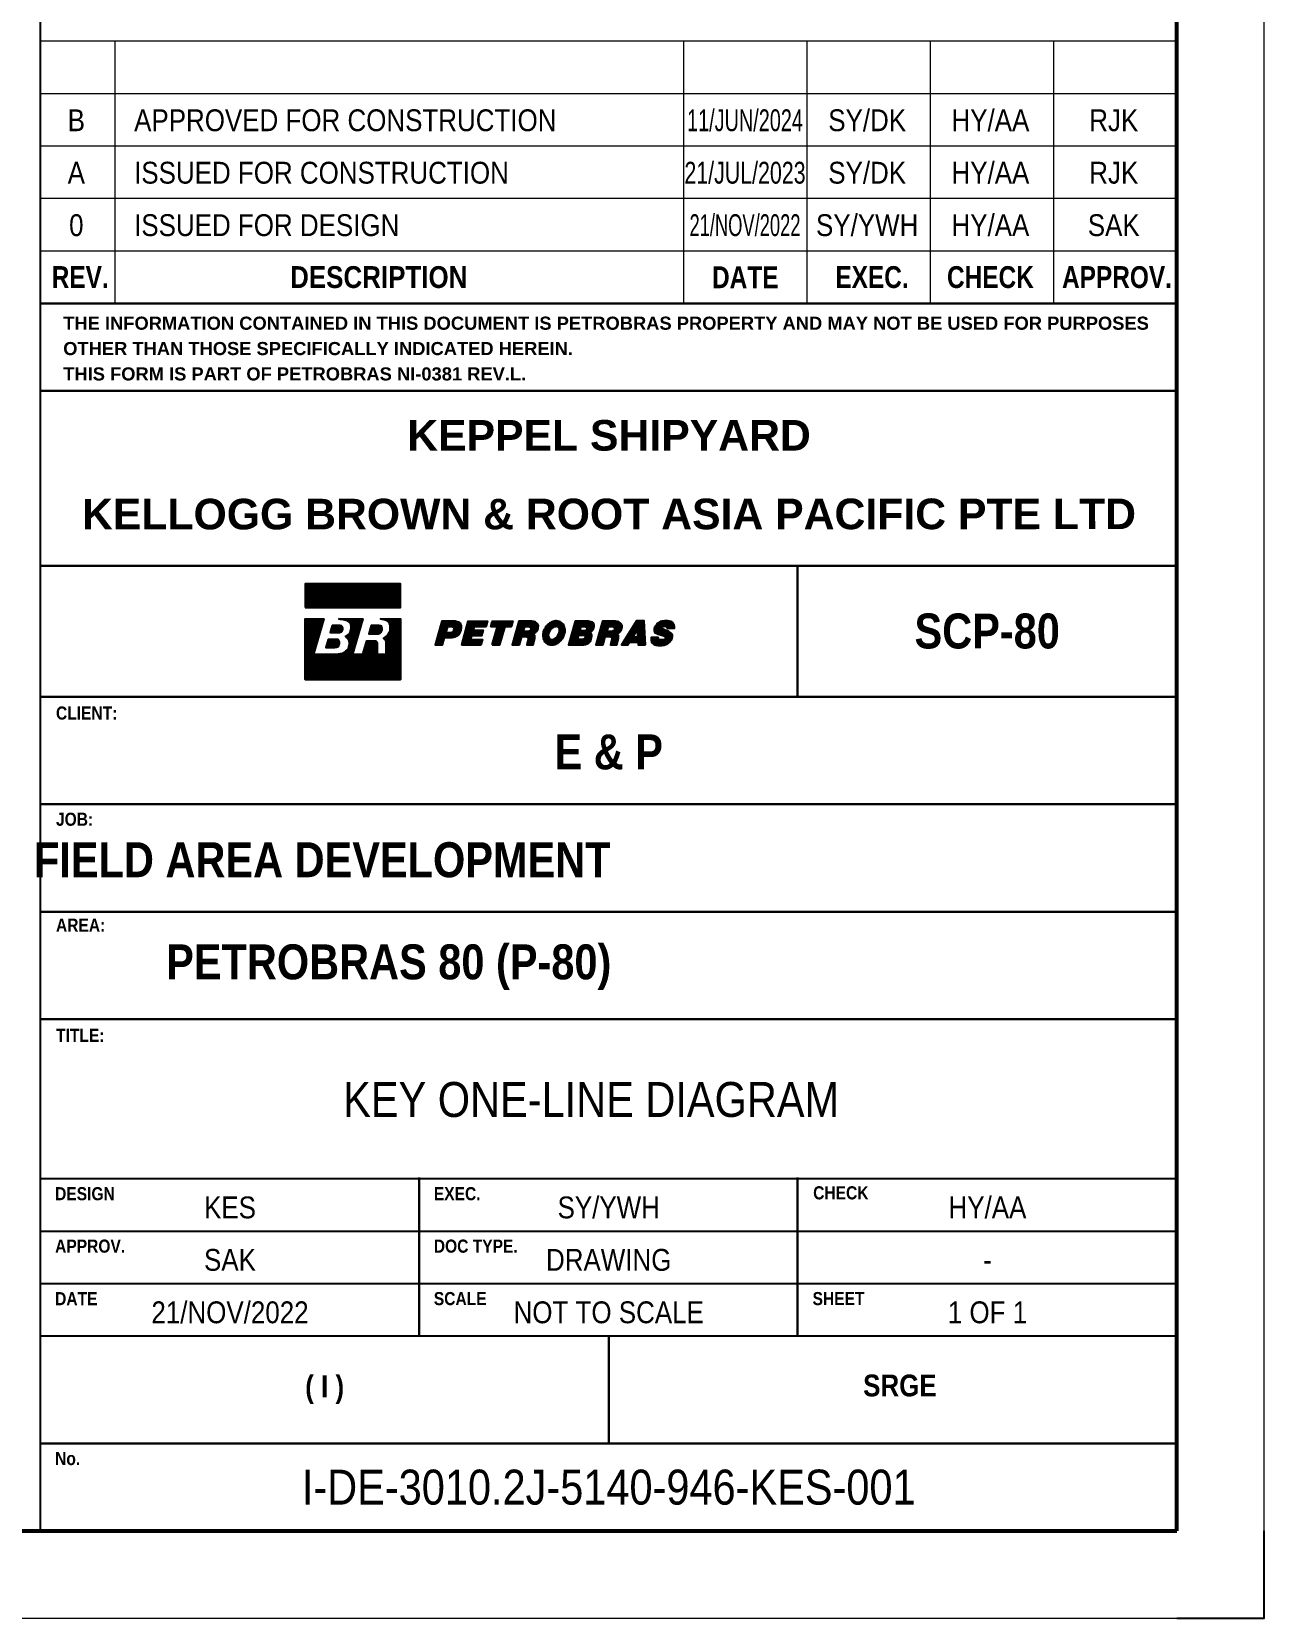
# Model space of a CAD drawing. Extents: x 0 to 1189, y 0 to 841.
# Drawn here: x 1048 to 1189, y 0 to 181.5 of the extents above; entities that cross this region are included whole.
import ezdxf
from ezdxf.enums import TextEntityAlignment as Align

# ---------------------------------------------------------------- set-up
doc = ezdxf.new("R2010")
doc.units = 0
doc.header["$MEASUREMENT"] = 0
for name, color, linetype in [('Border', 7, 'Continuous'), ('BORDER_TEXT', 7, 'Continuous'), ('DIMENSIONS', 3, 'Continuous'), ('P80_Border$0$BORDER', 7, 'Continuous')]:
    doc.layers.add(name, color=color, linetype=linetype)
doc.styles.add('2.5__1', font='romans.shx', dxfattribs={"width": 0.8, "height": 2.5})
doc.styles.add('ARIAL', font='arial.ttf', dxfattribs={"width": 0.85})
doc.styles.add('P80_Border$0$ARIAL', font='arialbd.ttf', dxfattribs={"width": 0.85})
doc.styles.add('Styledgn100', font='arialbd.ttf')
pattern_1 = [(0, (1048.148081, 88.158474), (5e-18, 0.0142875), [])]
pattern_2 = [(0, (1025.097909, 78.950665), (5e-18, 0.0142875), [])]

# ---------------------------------------------------------------- blocks, each defined once
blk = doc.blocks.new('Drawing_Number_Title_1')
at = {"layer": 'Border', "color": 7, "style": 'ARIAL', "width": 0.85}
for tag, p in [('TITLE_1', (-65, 42.63)), ('TITLE_2', (-65, 37.26)), ('TITLE_3', (-65, 31.99))]:
    blk.add_attdef(tag, text='', height=4, dxfattribs=at).set_placement(p, align=Align.MIDDLE_CENTER)
blk.add_attdef('DWG_NO.', text='', height=4, dxfattribs=at).set_placement((-87.57, 1.79), align=Align.BOTTOM_LEFT)
blk = doc.blocks.new('Drawing_Number_Title_4')
at = {"layer": 'Border', "color": 7, "linetype": 'Continuous', "lineweight": 13, "style": '2.5__1', "width": 0.85}
for tag, p in [('REV.', (-125.74, 136.97)), ('DATE', (-50.43, 136.97)), ('EXEC.', (-35.27, 136.97)), ('CHECK', (-21.16, 136.97)), ('APPROV.', (-7.05, 136.97))]:
    blk.add_attdef(tag, text='', height=2.5, dxfattribs=at).set_placement(p, align=Align.MIDDLE_CENTER)
blk.add_attdef('DESCRIPTION', text='', height=2.5, dxfattribs=at).set_placement((-119.14, 136.97), align=Align.MIDDLE_LEFT)
blk = doc.blocks.new('Drawing_Number_Title_2')
at = {"layer": 'Border', "color": 7, "linetype": 'Continuous', "lineweight": 13, "style": '2.5__1', "width": 0.85}
for tag, p in [('DESIGN', (-112.56, 24.9)), ('EXEC.', (-80.06, 24.9)), ('CHECK', (-47.56, 24.9)), ('APPROV.', (-13.07, 24.9)), ('SCALE', (-112.35, 19)), ('DRAWING_1', (-79.85, 19)), ('TYPE_2', (-47.35, 19)), ('SHEET', (-12.86, 19)), ('DATE', (-113.17, 4.78))]:
    blk.add_attdef(tag, text='', height=2.5, dxfattribs=at).set_placement(p, align=Align.MIDDLE_CENTER)
blk = doc.blocks.new('A$C93005b5c')
at = {"layer": 'Border', "color": 7, "ltscale": 3, "flags": 128}
blk.add_lwpolyline([(0, -10), (10, -10), (10, 0)], dxfattribs=at)
blk = doc.blocks.new('A$Cb7527dc5')
at = {"lineweight": -3}
for p, q in [((-97.5, 130.42), (-130, 130.42)), ((-65, 130.42), (-97.5, 130.42)), ((-32.5, 130.42), (-65, 130.42)), ((0, 130.42), (-32.5, 130.42))]:
    blk.add_line(p, q, dxfattribs=at)
at = {"lineweight": 30}
for p, q in [((0, 110.42), (-130, 110.42)), ((-43.4, 110.42), (-43.4, 95.42)), ((0, 95.42), (-130, 95.42)), ((0, 83.12), (-130, 83.12)), ((0, 70.82), (-130, 70.82)), ((0, 58.52), (-130, 58.52)), ((-86.7, 22.3), (-86.7, 40.42)), ((-43.4, 22.3), (-43.4, 40.42)), ((-65, 10), (-65, 22.3)), ((0, 10), (-130, 10))]:
    blk.add_line(p, q, dxfattribs=at)
for p, q in [((-130, 40.3), (0, 40.3)), ((-130, 34.3), (0, 34.3)), ((-130, 28.3), (0, 28.3)), ((-130, 22.3), (0, 22.3))]:
    blk.add_line(p, q)
at = {"layer": 'P80_Border$0$BORDER', "color": 7, "linetype": 'Continuous', "lineweight": 0, "insert": (-85.01, 32.56), "char_height": 1.5, "attachment_point": 4, "line_spacing_factor": 0.8, "style": 'P80_Border$0$ARIAL'}
blk.add_mtext('DOC TYPE.', dxfattribs=at)
blk = doc.blocks.new('A$C648f9ce4')
at = {"layer": 'P80_Border$0$BORDER'}
h = blk.add_hatch(dxfattribs=at)
h.set_pattern_fill('ANSI31', color=40, scale=0.1143, angle=315, style=0)
h.set_pattern_definition(pattern_2)
h.paths.add_polyline_path([(1079.28, 115.64), (1090.19, 115.64), (1090.19, 118.33), (1079.28, 118.33)])
h = blk.add_hatch(dxfattribs=at)
h.set_pattern_fill('ANSI31', color=112, scale=0.1143, angle=315, style=0)
h.set_pattern_definition(pattern_2)
h.paths.add_polyline_path([(1082.63, 111.06), (1082.8, 111.09), (1082.94, 111.13), (1083.04, 111.18), (1083.12, 111.28), (1083.16, 111.41), (1083.18, 111.53), (1083.19, 111.66), (1083.17, 111.8), (1083.14, 111.87), (1083.09, 111.92), (1082.98, 111.96), (1082.86, 111.98), (1081.91, 111.98), (1081.64, 111.06)], flags=17)
h.paths.add_polyline_path([(1082.37, 113.56), (1082.14, 112.77), (1083.16, 112.77), (1083.31, 112.8), (1083.41, 112.85), (1083.5, 112.91), (1083.55, 113), (1083.59, 113.15), (1083.59, 113.3), (1083.56, 113.38), (1083.5, 113.47), (1083.44, 113.52), (1083.35, 113.54), (1083.24, 113.56)], flags=17)
edge = h.paths.add_edge_path()
edge.add_line((1083.1, 114.33), (1085.88, 114.33))
edge.add_line((1085.88, 114.33), (1084.7, 110.29))
edge.add_line((1084.7, 110.29), (1085.88, 110.29))
edge.add_line((1085.88, 110.29), (1086.33, 111.83))
edge.add_line((1086.33, 111.83), (1087.23, 111.83))
edge.add_arc((1087.23, 111.54), 0.29, 0, 90, ccw=False)
edge.add_line((1087.52, 111.54), (1087.52, 110.29))
edge.add_line((1087.52, 110.29), (1088.55, 110.29))
edge.add_line((1088.55, 110.29), (1088.55, 111.65))
edge.add_line((1088.55, 111.65), (1088.55, 111.58))
edge.add_arc((1088.04, 111.62), 0.51, 356.1075, 426.8002)
edge.add_line((1088.24, 112.09), (1088.39, 112.19))
edge.add_line((1088.39, 112.19), (1088.55, 112.33))
edge.add_line((1088.55, 112.33), (1088.68, 112.45))
edge.add_line((1088.68, 112.45), (1088.79, 112.63))
edge.add_line((1088.79, 112.63), (1088.9, 112.81))
edge.add_line((1088.9, 112.81), (1088.98, 112.98))
edge.add_line((1088.98, 112.98), (1089, 113.16))
edge.add_line((1089, 113.16), (1089.01, 113.38))
edge.add_line((1089.01, 113.38), (1088.98, 113.63))
edge.add_line((1088.98, 113.63), (1088.92, 113.82))
edge.add_line((1088.92, 113.82), (1088.82, 113.96))
edge.add_line((1088.82, 113.96), (1088.66, 114.12))
edge.add_line((1088.66, 114.12), (1088.49, 114.21))
edge.add_line((1088.49, 114.21), (1088.16, 114.3))
edge.add_line((1088.16, 114.3), (1087.88, 114.33))
edge.add_line((1087.88, 114.33), (1090.19, 114.33))
edge.add_line((1090.19, 114.33), (1090.19, 107.39))
edge.add_line((1090.19, 107.39), (1079.28, 107.39))
edge.add_line((1079.28, 107.39), (1079.28, 114.33))
edge.add_line((1079.28, 114.33), (1081.41, 114.33))
edge.add_line((1081.41, 114.33), (1080.24, 110.29))
edge.add_line((1080.24, 110.29), (1082.71, 110.29))
edge.add_line((1082.71, 110.29), (1083.06, 110.32))
edge.add_line((1083.06, 110.32), (1083.23, 110.35))
edge.add_line((1083.23, 110.35), (1083.45, 110.38))
edge.add_line((1083.45, 110.38), (1083.61, 110.43))
edge.add_line((1083.61, 110.43), (1083.76, 110.51))
edge.add_line((1083.76, 110.51), (1083.94, 110.66))
edge.add_line((1083.94, 110.66), (1084.04, 110.76))
edge.add_line((1084.04, 110.76), (1084.11, 110.85))
edge.add_line((1084.11, 110.85), (1084.23, 111))
edge.add_line((1084.23, 111), (1084.28, 111.14))
edge.add_line((1084.28, 111.14), (1084.32, 111.32))
edge.add_line((1084.32, 111.32), (1084.33, 111.48))
edge.add_line((1084.33, 111.48), (1084.33, 111.61))
edge.add_line((1084.33, 111.61), (1084.31, 111.75))
edge.add_line((1084.31, 111.75), (1084.28, 111.88))
edge.add_line((1084.28, 111.88), (1084.23, 111.99))
edge.add_line((1084.23, 111.99), (1084.11, 112.12))
edge.add_line((1084.11, 112.12), (1084, 112.22))
edge.add_line((1084, 112.22), (1083.9, 112.33))
edge.add_line((1083.9, 112.33), (1084.07, 112.43))
edge.add_line((1084.07, 112.43), (1084.22, 112.56))
edge.add_line((1084.22, 112.56), (1084.33, 112.69))
edge.add_line((1084.33, 112.69), (1084.41, 112.83))
edge.add_line((1084.41, 112.83), (1084.46, 112.96))
edge.add_line((1084.46, 112.96), (1084.5, 113.11))
edge.add_line((1084.5, 113.11), (1084.53, 113.29))
edge.add_line((1084.53, 113.29), (1084.53, 113.5))
edge.add_line((1084.53, 113.5), (1084.51, 113.65))
edge.add_line((1084.51, 113.65), (1084.44, 113.8))
edge.add_line((1084.44, 113.8), (1084.35, 113.91))
edge.add_line((1084.35, 113.91), (1084.26, 114.01))
edge.add_line((1084.26, 114.01), (1084.15, 114.08))
edge.add_line((1084.15, 114.08), (1084.01, 114.17))
edge.add_line((1084.01, 114.17), (1083.86, 114.22))
edge.add_line((1083.86, 114.22), (1083.7, 114.26))
edge.add_line((1083.7, 114.26), (1083.48, 114.29))
edge.add_line((1083.48, 114.29), (1083.28, 114.31))
edge.add_line((1083.28, 114.31), (1083.1, 114.33))
h.paths.add_polyline_path([(1087.57, 112.62), (1087.76, 112.66), (1087.88, 112.74), (1087.97, 112.83), (1088.04, 112.95), (1088.08, 113.12), (1088.09, 113.25), (1088.06, 113.4), (1088, 113.5), (1087.89, 113.54), (1087.73, 113.56), (1086.83, 113.56), (1086.56, 112.62)], flags=17)
h = blk.add_hatch(dxfattribs=at)
h.set_pattern_fill('ANSI31', color=112, scale=0.1143, angle=315, style=0)
h.set_pattern_definition(pattern_1)
h.paths.add_polyline_path([(1095.21, 112.21), (1096.02, 112.21), (1096.25, 112.24), (1096.43, 112.29), (1096.56, 112.35), (1096.72, 112.45), (1096.82, 112.52), (1096.95, 112.69), (1097.05, 112.85), (1097.12, 113.06), (1097.17, 113.31), (1097.17, 113.52), (1097.13, 113.66), (1097.09, 113.74), (1097, 113.86), (1096.91, 113.91), (1096.81, 113.97), (1096.67, 114.01), (1096.45, 114.06), (1094.9, 114.06), (1094.15, 111.37), (1094.98, 111.37)])
h.paths.add_polyline_path([(1095.89, 113.47), (1095.57, 113.47), (1095.37, 112.76), (1095.81, 112.76), (1096.04, 112.8), (1096.17, 112.86), (1096.24, 112.94), (1096.29, 113.07), (1096.32, 113.18), (1096.32, 113.3), (1096.19, 113.42), (1096.09, 113.44)], flags=16)
h = blk.add_hatch(dxfattribs=at)
h.set_pattern_fill('ANSI31', color=112, scale=0.1143, angle=315, style=0)
h.set_pattern_definition(pattern_1)
h.paths.add_polyline_path([(1118.19, 111.37), (1118.04, 114.12), (1117.17, 114.12), (1115.47, 111.37), (1116.19, 111.37), (1116.38, 111.68), (1117.36, 111.68), (1117.38, 111.37)])
h.paths.add_polyline_path([(1116.76, 112.29), (1117.33, 112.29), (1117.28, 113.13)], flags=16)
edge = h.paths.add_edge_path()
edge.add_line((1094.9, 114.06), (1096.45, 114.06))
h = blk.add_hatch(dxfattribs=at)
h.set_pattern_fill('ANSI31', color=112, scale=0.1143, angle=315, style=0)
h.set_pattern_definition(pattern_1)
h.paths.add_polyline_path([(1098.3, 112.41), (1098.17, 111.96), (1099.55, 111.96), (1099.38, 111.37), (1097.18, 111.37), (1097.93, 114.06), (1100.14, 114.06), (1099.97, 113.45), (1098.59, 113.45), (1098.48, 113.05), (1099.62, 113.05), (1099.44, 112.41)])
h = blk.add_hatch(dxfattribs=at)
h.set_pattern_fill('ANSI31', color=112, scale=0.1143, angle=315, style=0)
h.set_pattern_definition(pattern_1)
h.paths.add_polyline_path([(1100.68, 111.37), (1101.27, 113.45), (1100.51, 113.45), (1100.68, 114.06), (1103.04, 114.06), (1102.87, 113.45), (1102.1, 113.45), (1101.52, 111.37)])
h = blk.add_hatch(dxfattribs=at)
h.set_pattern_fill('ANSI31', color=112, scale=0.1143, angle=315, style=0)
h.set_pattern_definition(pattern_1)
edge = h.paths.add_edge_path()
edge.add_line((1103.78, 111.37), (1104.04, 112.3))
edge.add_line((1104.04, 112.3), (1104.55, 112.3))
edge.add_arc((1104.55, 112.07), 0.229, -12.7357, 90, ccw=False)
edge.add_line((1104.77, 112.02), (1104.63, 111.37))
edge.add_line((1104.63, 111.37), (1105.37, 111.37))
edge.add_line((1105.37, 111.37), (1105.53, 112.09))
edge.add_line((1105.53, 112.09), (1105.55, 112.29))
edge.add_line((1105.55, 112.29), (1105.55, 112.43))
edge.add_line((1105.55, 112.43), (1105.45, 112.55))
edge.add_line((1105.45, 112.55), (1105.28, 112.6))
edge.add_line((1105.28, 112.6), (1105.17, 112.64))
edge.add_line((1105.17, 112.64), (1105.39, 112.66))
edge.add_line((1105.39, 112.66), (1105.53, 112.71))
edge.add_line((1105.53, 112.71), (1105.63, 112.78))
edge.add_line((1105.63, 112.78), (1105.74, 112.89))
edge.add_line((1105.74, 112.89), (1105.82, 112.99))
edge.add_line((1105.82, 112.99), (1105.89, 113.11))
edge.add_line((1105.89, 113.11), (1105.92, 113.23))
edge.add_line((1105.92, 113.23), (1105.94, 113.4))
edge.add_line((1105.94, 113.4), (1105.95, 113.53))
edge.add_line((1105.95, 113.53), (1105.94, 113.64))
edge.add_line((1105.94, 113.64), (1105.89, 113.73))
edge.add_line((1105.89, 113.73), (1105.82, 113.82))
edge.add_line((1105.82, 113.82), (1105.73, 113.89))
edge.add_line((1105.73, 113.89), (1105.64, 113.95))
edge.add_line((1105.64, 113.95), (1105.56, 113.99))
edge.add_line((1105.56, 113.99), (1105.42, 114.03))
edge.add_line((1105.42, 114.03), (1105.21, 114.06))
edge.add_line((1105.21, 114.06), (1103.7, 114.06))
edge.add_line((1103.7, 114.06), (1102.94, 111.37))
edge.add_line((1102.94, 111.37), (1103.78, 111.37))
h.paths.add_polyline_path([(1104.21, 112.92), (1104.68, 112.92), (1104.84, 112.94), (1104.98, 112.99), (1105.06, 113.06), (1105.13, 113.16), (1105.13, 113.25), (1105.09, 113.32), (1105.04, 113.39), (1104.99, 113.41), (1104.83, 113.46), (1104.36, 113.46)], flags=16)
h = blk.add_hatch(dxfattribs=at)
h.set_pattern_fill('ANSI31', color=112, scale=0.1143, angle=315, style=0)
h.set_pattern_definition(pattern_1)
edge = h.paths.add_edge_path()
edge.add_arc((1107.46, 112.33), 0.974, 235.2192, 268.1375)
edge.add_arc((1107.47, 112.61), 1.25, 268.1375, 292.607)
edge.add_arc((1107.36, 112.87), 1.53, 292.607, 310.3756)
edge.add_arc((1107.1, 113.17), 1.93, 310.3756, 325.2192)
edge.add_arc((1107.1, 113.17), 1.93, 325.2192, 340.0627)
edge.add_arc((1107.47, 113.04), 1.53, 340.0627, 357.8314)
edge.add_arc((1107.76, 113.02), 1.25, 357.8314, 382.3008)
edge.add_arc((1108.01, 113.13), 0.974, 22.3008, 55.2192)
edge.add_arc((1108.01, 113.13), 0.974, 55.2192, 88.1375)
edge.add_arc((1108, 112.85), 1.25, 88.1375, 112.607)
edge.add_arc((1108.11, 112.59), 1.53, 112.607, 130.3756)
edge.add_arc((1108.37, 112.29), 1.93, 130.3756, 145.2192)
edge.add_arc((1108.37, 112.29), 1.93, 145.2192, 160.0627)
edge.add_arc((1108, 112.43), 1.53, 160.0627, 177.8314)
edge.add_arc((1107.71, 112.44), 1.25, 177.8314, 202.3008)
edge.add_arc((1107.46, 112.33), 0.974, 202.3008, 235.2192)
edge = h.paths.add_edge_path(flags=16)
edge.add_arc((1107.46, 112.33), 0.351, 235.2192, 268.1375)
edge.add_arc((1107.47, 112.61), 0.628, 268.1375, 292.607)
edge.add_arc((1107.36, 112.87), 0.911, 292.607, 310.3756)
edge.add_arc((1107.1, 113.17), 1.3, 310.3756, 325.2192)
edge.add_arc((1107.1, 113.17), 1.3, 325.2192, 340.0627)
edge.add_arc((1107.47, 113.04), 0.911, 340.0627, 357.8314)
edge.add_arc((1107.76, 113.02), 0.628, 357.8314, 382.3008)
edge.add_arc((1108.01, 113.13), 0.351, 22.3008, 55.2192)
edge.add_arc((1108.01, 113.13), 0.351, 55.2192, 88.1375)
edge.add_arc((1108, 112.85), 0.628, 88.1375, 112.607)
edge.add_arc((1108.11, 112.59), 0.911, 112.607, 130.3756)
edge.add_arc((1108.37, 112.29), 1.3, 130.3756, 145.2192)
edge.add_arc((1108.37, 112.29), 1.3, 145.2192, 160.0627)
edge.add_arc((1108, 112.43), 0.911, 160.0627, 177.8314)
edge.add_arc((1107.71, 112.44), 0.628, 177.8314, 202.3008)
edge.add_arc((1107.46, 112.33), 0.351, 202.3008, 235.2192)
h = blk.add_hatch(dxfattribs=at)
h.set_pattern_fill('ANSI31', color=112, scale=0.1143, angle=315, style=0)
h.set_pattern_definition(pattern_1)
h.paths.add_polyline_path([(1111.1, 111.37), (1111.35, 111.4), (1111.52, 111.47), (1111.67, 111.56), (1111.78, 111.63), (1111.87, 111.73), (1111.94, 111.86), (1112, 112.02), (1112.04, 112.2), (1112.06, 112.41), (1112.05, 112.54), (1112.02, 112.6), (1111.98, 112.65), (1111.92, 112.71), (1111.84, 112.78), (1111.99, 112.88), (1112.08, 112.95), (1112.17, 113.06), (1112.25, 113.18), (1112.29, 113.32), (1112.32, 113.46), (1112.33, 113.63), (1112.31, 113.75), (1112.25, 113.87), (1112.15, 113.94), (1112.01, 114.01), (1111.84, 114.05), (1111.7, 114.06), (1110.15, 114.06), (1109.39, 111.37)])
h.paths.add_polyline_path([(1110.41, 112.02), (1111.05, 112.02), (1111.19, 112.05), (1111.27, 112.1), (1111.31, 112.17), (1111.34, 112.23), (1111.36, 112.29), (1111.35, 112.35), (1111.33, 112.4), (1111.29, 112.42), (1111.24, 112.44), (1111.17, 112.46), (1110.53, 112.46)], flags=16)
h.paths.add_polyline_path([(1110.68, 113), (1111.2, 113), (1111.34, 113.02), (1111.42, 113.06), (1111.48, 113.14), (1111.52, 113.22), (1111.52, 113.31), (1111.5, 113.35), (1111.45, 113.4), (1111.39, 113.42), (1111.28, 113.45), (1110.81, 113.45)], flags=16)
edge = h.paths.add_edge_path(flags=17)
edge.add_line((1109.39, 111.37), (1110.23, 111.37))
h = blk.add_hatch(dxfattribs=at)
h.set_pattern_fill('ANSI31', color=112, scale=0.1143, angle=315, style=0)
h.set_pattern_definition([(0, (1057.722777, 88.158474), (5e-18, 0.0142875), [])])
edge = h.paths.add_edge_path()
edge.add_line((1113.35, 111.37), (1113.61, 112.3))
edge.add_line((1113.61, 112.3), (1114.13, 112.3))
edge.add_arc((1114.13, 112.07), 0.229, -12.7357, 90, ccw=False)
edge.add_line((1114.35, 112.02), (1114.2, 111.37))
edge.add_line((1114.2, 111.37), (1114.94, 111.37))
edge.add_line((1114.94, 111.37), (1115.1, 112.09))
edge.add_line((1115.1, 112.09), (1115.13, 112.29))
edge.add_line((1115.13, 112.29), (1115.13, 112.43))
edge.add_line((1115.13, 112.43), (1115.02, 112.55))
edge.add_line((1115.02, 112.55), (1114.85, 112.6))
edge.add_line((1114.85, 112.6), (1114.75, 112.64))
edge.add_line((1114.75, 112.64), (1114.97, 112.66))
edge.add_line((1114.97, 112.66), (1115.11, 112.71))
edge.add_line((1115.11, 112.71), (1115.21, 112.78))
edge.add_line((1115.21, 112.78), (1115.32, 112.89))
edge.add_line((1115.32, 112.89), (1115.4, 112.99))
edge.add_line((1115.4, 112.99), (1115.46, 113.11))
edge.add_line((1115.46, 113.11), (1115.5, 113.23))
edge.add_line((1115.5, 113.23), (1115.52, 113.4))
edge.add_line((1115.52, 113.4), (1115.53, 113.53))
edge.add_line((1115.53, 113.53), (1115.51, 113.64))
edge.add_line((1115.51, 113.64), (1115.47, 113.73))
edge.add_line((1115.47, 113.73), (1115.4, 113.82))
edge.add_line((1115.4, 113.82), (1115.3, 113.89))
edge.add_line((1115.3, 113.89), (1115.21, 113.95))
edge.add_line((1115.21, 113.95), (1115.14, 113.99))
edge.add_line((1115.14, 113.99), (1114.99, 114.03))
edge.add_line((1114.99, 114.03), (1114.79, 114.06))
edge.add_line((1114.79, 114.06), (1113.28, 114.06))
edge.add_line((1113.28, 114.06), (1112.52, 111.37))
edge.add_line((1112.52, 111.37), (1113.35, 111.37))
h.paths.add_polyline_path([(1113.79, 112.92), (1114.26, 112.92), (1114.42, 112.94), (1114.55, 112.99), (1114.63, 113.06), (1114.7, 113.16), (1114.71, 113.25), (1114.67, 113.32), (1114.61, 113.39), (1114.57, 113.41), (1114.4, 113.46), (1113.94, 113.46)], flags=16)
h = blk.add_hatch(dxfattribs=at)
h.set_pattern_fill('ANSI31', color=112, scale=0.1143, angle=315, style=0)
h.set_pattern_definition(pattern_1)
h.paths.add_polyline_path([(1120.63, 113.29), (1121.53, 113.29), (1121.53, 113.46), (1121.5, 113.62), (1121.45, 113.72), (1121.38, 113.82), (1121.3, 113.91), (1121.22, 113.99), (1121.12, 114.03), (1120.96, 114.08), (1120.75, 114.1), (1120.56, 114.11), (1120.38, 114.11), (1120.21, 114.08), (1120.07, 114.06), (1119.89, 114.02), (1119.78, 113.95), (1119.66, 113.86), (1119.52, 113.75), (1119.42, 113.63), (1119.29, 113.46), (1119.23, 113.33), (1119.2, 113.18), (1119.21, 112.97), (1119.25, 112.85), (1119.31, 112.75), (1119.43, 112.69), (1119.56, 112.63), (1119.71, 112.58), (1119.91, 112.51), (1120.09, 112.46), (1120.25, 112.42), (1120.36, 112.35), (1120.46, 112.26), (1120.48, 112.16), (1120.47, 112.06), (1120.41, 112), (1120.34, 111.93), (1120.23, 111.92), (1120.07, 111.92), (1119.89, 111.92), (1119.77, 111.94), (1119.68, 112.1), (1119.66, 112.21), (1118.84, 112.21), (1118.84, 111.85), (1118.9, 111.7), (1118.98, 111.59), (1119.05, 111.51), (1119.18, 111.41), (1119.29, 111.36), (1119.42, 111.32), (1119.66, 111.3), (1119.87, 111.3), (1120.04, 111.3), (1120.23, 111.32), (1120.34, 111.34), (1120.52, 111.4), (1120.67, 111.46), (1120.82, 111.56), (1120.94, 111.67), (1121.04, 111.77), (1121.15, 111.9), (1121.22, 112.03), (1121.27, 112.13), (1121.3, 112.29), (1121.3, 112.42), (1121.28, 112.52), (1121.24, 112.6), (1121.19, 112.67), (1121.11, 112.74), (1120.99, 112.83), (1120.88, 112.9), (1120.73, 112.96), (1120.58, 113.02), (1120.38, 113.08), (1120.23, 113.14), (1120.15, 113.21), (1120.11, 113.27), (1120.1, 113.36), (1120.15, 113.44), (1120.23, 113.48), (1120.36, 113.5), (1120.45, 113.5), (1120.54, 113.48), (1120.62, 113.44), (1120.64, 113.37)])
at = {"layer": 'Border'}
blk.add_line((1049, 10), (1049, 831), dxfattribs=at)
at = {"layer": 'Border', "linetype": 'Continuous', "lineweight": 53}
for p, q in [((1179, 10), (1179.01, 831)), ((25, 10), (1179, 10))]:
    blk.add_line(p, q, dxfattribs=at)
at = {"layer": 'Border', "linetype": 'Continuous', "lineweight": 0, "flags": 128}
blk.add_lwpolyline([(0, 0), (1189, 0), (1189, 841), (0, 841), (0, 0)], dxfattribs=at)
at = {"layer": 'P80_Border$0$BORDER', "color": 7, "linetype": 'Continuous', "lineweight": 0}
for p, q in [((1179, 180.42), (1049, 180.42)), ((1179, 174.42), (1049, 174.42)), ((1179, 168.42), (1049, 168.42)), ((1179, 162.42), (1049, 162.42)), ((1179, 156.42), (1049, 156.42))]:
    blk.add_line(p, q, dxfattribs=at)
at = {"layer": 'P80_Border$0$BORDER', "color": 7, "linetype": 'Continuous', "lineweight": 13}
for p, q in [((1057.51, 180.42), (1057.51, 150.42)), ((1122.57, 180.42), (1122.57, 150.42)), ((1122.57, 180.42), (1122.57, 150.42)), ((1136.68, 180.42), (1136.68, 150.42)), ((1136.68, 180.42), (1136.68, 150.42)), ((1150.78, 180.42), (1150.78, 150.42)), ((1164.89, 180.42), (1164.89, 150.42))]:
    blk.add_line(p, q, dxfattribs=at)
at = {"layer": 'P80_Border$0$BORDER', "color": 7, "linetype": 'Continuous', "lineweight": 30}
for p, q in [((1049, 150.42), (1179, 150.42)), ((1049, 140.42), (1179, 140.42))]:
    blk.add_line(p, q, dxfattribs=at)
at = {"layer": 'P80_Border$0$BORDER', "color": 40}
blk.add_lwpolyline([(1079.28, 115.64), (1090.19, 115.64), (1090.19, 118.33), (1079.28, 118.33)], close=True, dxfattribs=at)
at = {"layer": 'P80_Border$0$BORDER', "color": 112}
for points in [[(1083.1, 114.33), (1085.88, 114.33), (1084.7, 110.29), (1085.88, 110.29), (1086.33, 111.83), (1087.23, 111.83, -0.414214), (1087.52, 111.54), (1087.52, 110.29), (1088.55, 110.29), (1088.55, 111.65), (1088.55, 111.58, 0.318625), (1088.24, 112.09), (1088.39, 112.19), (1088.55, 112.33), (1088.68, 112.45), (1088.79, 112.63), (1088.9, 112.81), (1088.98, 112.98), (1089, 113.16), (1089.01, 113.38), (1088.98, 113.63), (1088.92, 113.82), (1088.82, 113.96), (1088.66, 114.12), (1088.49, 114.21), (1088.16, 114.3), (1087.88, 114.33), (1090.19, 114.33), (1090.19, 107.39), (1079.28, 107.39), (1079.28, 114.33), (1081.41, 114.33), (1080.24, 110.29), (1082.71, 110.29), (1083.06, 110.32), (1083.23, 110.35), (1083.45, 110.38), (1083.61, 110.43), (1083.76, 110.51), (1083.94, 110.66), (1084.04, 110.76), (1084.11, 110.85), (1084.23, 111), (1084.28, 111.14), (1084.32, 111.32), (1084.33, 111.48), (1084.33, 111.61), (1084.31, 111.75), (1084.28, 111.88), (1084.23, 111.99), (1084.11, 112.12), (1084, 112.22), (1083.9, 112.33), (1084.07, 112.43), (1084.22, 112.56), (1084.33, 112.69), (1084.41, 112.83), (1084.46, 112.96), (1084.5, 113.11), (1084.53, 113.29), (1084.53, 113.5), (1084.51, 113.65), (1084.44, 113.8), (1084.35, 113.91), (1084.26, 114.01), (1084.15, 114.08), (1084.01, 114.17), (1083.86, 114.22), (1083.7, 114.26), (1083.48, 114.29), (1083.28, 114.31)], [(1103.78, 111.37), (1104.04, 112.3), (1104.55, 112.3, -0.480922), (1104.77, 112.02), (1104.63, 111.37), (1105.37, 111.37), (1105.53, 112.09), (1105.55, 112.29), (1105.55, 112.43), (1105.45, 112.55), (1105.28, 112.6), (1105.17, 112.64), (1105.39, 112.66), (1105.53, 112.71), (1105.63, 112.78), (1105.74, 112.89), (1105.82, 112.99), (1105.89, 113.11), (1105.92, 113.23), (1105.94, 113.4), (1105.95, 113.53), (1105.94, 113.64), (1105.89, 113.73), (1105.82, 113.82), (1105.73, 113.89), (1105.64, 113.95), (1105.56, 113.99), (1105.42, 114.03), (1105.21, 114.06), (1103.7, 114.06), (1102.94, 111.37)], [(1106.9, 111.53, 0.144629), (1107.43, 111.36, 0.107176), (1107.95, 111.45, 0.077686), (1108.35, 111.7, 0.064858), (1108.69, 112.07, 0.064858), (1108.91, 112.51, 0.077686), (1109.01, 112.98, 0.107176), (1108.91, 113.5, 0.144629), (1108.57, 113.93, 0.144629), (1108.04, 114.1, 0.107176), (1107.52, 114.01, 0.077686), (1107.12, 113.76, 0.064858), (1106.78, 113.39, 0.064858), (1106.55, 112.95, 0.077686), (1106.46, 112.48, 0.107176), (1106.56, 111.96, 0.144629)], [(1107.26, 112.04, 0.144629), (1107.45, 111.98, 0.107176), (1107.71, 112.03, 0.077686), (1107.95, 112.18, 0.064858), (1108.17, 112.43, 0.064858), (1108.33, 112.72, 0.077686), (1108.38, 113, 0.107176), (1108.34, 113.26, 0.144629), (1108.21, 113.42, 0.144629), (1108.02, 113.48, 0.107176), (1107.76, 113.43, 0.077686), (1107.52, 113.29, 0.064858), (1107.29, 113.04, 0.064858), (1107.14, 112.74, 0.077686), (1107.09, 112.46, 0.107176), (1107.13, 112.2, 0.144629)], [(1113.35, 111.37), (1113.61, 112.3), (1114.13, 112.3, -0.480922), (1114.35, 112.02), (1114.2, 111.37), (1114.94, 111.37), (1115.1, 112.09), (1115.13, 112.29), (1115.13, 112.43), (1115.02, 112.55), (1114.85, 112.6), (1114.75, 112.64), (1114.97, 112.66), (1115.11, 112.71), (1115.21, 112.78), (1115.32, 112.89), (1115.4, 112.99), (1115.46, 113.11), (1115.5, 113.23), (1115.52, 113.4), (1115.53, 113.53), (1115.51, 113.64), (1115.47, 113.73), (1115.4, 113.82), (1115.3, 113.89), (1115.21, 113.95), (1115.14, 113.99), (1114.99, 114.03), (1114.79, 114.06), (1113.28, 114.06), (1112.52, 111.37)]]:
    blk.add_lwpolyline(points, format="xyb", close=True, dxfattribs=at)
for points in [[(1082.37, 113.56), (1082.14, 112.77), (1083.16, 112.77), (1083.31, 112.8), (1083.41, 112.85), (1083.5, 112.91), (1083.55, 113), (1083.59, 113.15), (1083.59, 113.3), (1083.56, 113.38), (1083.5, 113.47), (1083.44, 113.52), (1083.35, 113.54), (1083.24, 113.56)], [(1087.57, 112.62), (1087.76, 112.66), (1087.88, 112.74), (1087.97, 112.83), (1088.04, 112.95), (1088.08, 113.12), (1088.09, 113.25), (1088.06, 113.4), (1088, 113.5), (1087.89, 113.54), (1087.73, 113.56), (1086.83, 113.56), (1086.56, 112.62)], [(1095.21, 112.21), (1096.02, 112.21), (1096.25, 112.24), (1096.43, 112.29), (1096.56, 112.35), (1096.72, 112.45), (1096.82, 112.52), (1096.95, 112.69), (1097.05, 112.85), (1097.12, 113.06), (1097.17, 113.31), (1097.17, 113.52), (1097.13, 113.66), (1097.09, 113.74), (1097, 113.86), (1096.91, 113.91), (1096.81, 113.97), (1096.67, 114.01), (1096.45, 114.06), (1094.9, 114.06), (1094.15, 111.37), (1094.98, 111.37)], [(1095.89, 113.47), (1095.57, 113.47), (1095.37, 112.76), (1095.81, 112.76), (1096.04, 112.8), (1096.17, 112.86), (1096.24, 112.94), (1096.29, 113.07), (1096.32, 113.18), (1096.32, 113.3), (1096.19, 113.42), (1096.09, 113.44)], [(1098.3, 112.41), (1098.17, 111.96), (1099.55, 111.96), (1099.38, 111.37), (1097.18, 111.37), (1097.93, 114.06), (1100.14, 114.06), (1099.97, 113.45), (1098.59, 113.45), (1098.48, 113.05), (1099.62, 113.05), (1099.44, 112.41)], [(1100.68, 111.37), (1101.27, 113.45), (1100.51, 113.45), (1100.68, 114.06), (1103.04, 114.06), (1102.87, 113.45), (1102.1, 113.45), (1101.52, 111.37)], [(1104.21, 112.92), (1104.68, 112.92), (1104.84, 112.94), (1104.98, 112.99), (1105.06, 113.06), (1105.13, 113.16), (1105.13, 113.25), (1105.09, 113.32), (1105.04, 113.39), (1104.99, 113.41), (1104.83, 113.46), (1104.36, 113.46)], [(1111.1, 111.37), (1111.35, 111.4), (1111.52, 111.47), (1111.67, 111.56), (1111.78, 111.63), (1111.87, 111.73), (1111.94, 111.86), (1112, 112.02), (1112.04, 112.2), (1112.06, 112.41), (1112.05, 112.54), (1112.02, 112.6), (1111.98, 112.65), (1111.92, 112.71), (1111.84, 112.78), (1111.99, 112.88), (1112.08, 112.95), (1112.17, 113.06), (1112.25, 113.18), (1112.29, 113.32), (1112.32, 113.46), (1112.33, 113.63), (1112.31, 113.75), (1112.25, 113.87), (1112.15, 113.94), (1112.01, 114.01), (1111.84, 114.05), (1111.7, 114.06), (1110.15, 114.06), (1109.39, 111.37)], [(1110.68, 113), (1111.2, 113), (1111.34, 113.02), (1111.42, 113.06), (1111.48, 113.14), (1111.52, 113.22), (1111.52, 113.31), (1111.5, 113.35), (1111.45, 113.4), (1111.39, 113.42), (1111.28, 113.45), (1110.81, 113.45)], [(1113.79, 112.92), (1114.26, 112.92), (1114.42, 112.94), (1114.55, 112.99), (1114.63, 113.06), (1114.7, 113.16), (1114.71, 113.25), (1114.67, 113.32), (1114.61, 113.39), (1114.57, 113.41), (1114.4, 113.46), (1113.94, 113.46)], [(1118.19, 111.37), (1118.04, 114.12), (1117.17, 114.12), (1115.47, 111.37), (1116.19, 111.37), (1116.38, 111.68), (1117.36, 111.68), (1117.38, 111.37)], [(1116.76, 112.29), (1117.33, 112.29), (1117.28, 113.13)], [(1120.63, 113.29), (1121.53, 113.29), (1121.53, 113.46), (1121.5, 113.62), (1121.45, 113.72), (1121.38, 113.82), (1121.3, 113.91), (1121.22, 113.99), (1121.12, 114.03), (1120.96, 114.08), (1120.75, 114.1), (1120.56, 114.11), (1120.38, 114.11), (1120.21, 114.08), (1120.07, 114.06), (1119.89, 114.02), (1119.78, 113.95), (1119.66, 113.86), (1119.52, 113.75), (1119.42, 113.63), (1119.29, 113.46), (1119.23, 113.33), (1119.2, 113.18), (1119.21, 112.97), (1119.25, 112.85), (1119.31, 112.75), (1119.43, 112.69), (1119.56, 112.63), (1119.71, 112.58), (1119.91, 112.51), (1120.09, 112.46), (1120.25, 112.42), (1120.36, 112.35), (1120.46, 112.26), (1120.48, 112.16), (1120.47, 112.06), (1120.41, 112), (1120.34, 111.93), (1120.23, 111.92), (1120.07, 111.92), (1119.89, 111.92), (1119.77, 111.94), (1119.68, 112.1), (1119.66, 112.21), (1118.84, 112.21), (1118.84, 111.85), (1118.9, 111.7), (1118.98, 111.59), (1119.05, 111.51), (1119.18, 111.41), (1119.29, 111.36), (1119.42, 111.32), (1119.66, 111.3), (1119.87, 111.3), (1120.04, 111.3), (1120.23, 111.32), (1120.34, 111.34), (1120.52, 111.4), (1120.67, 111.46), (1120.82, 111.56), (1120.94, 111.67), (1121.04, 111.77), (1121.15, 111.9), (1121.22, 112.03), (1121.27, 112.13), (1121.3, 112.29), (1121.3, 112.42), (1121.28, 112.52), (1121.24, 112.6), (1121.19, 112.67), (1121.11, 112.74), (1120.99, 112.83), (1120.88, 112.9), (1120.73, 112.96), (1120.58, 113.02), (1120.38, 113.08), (1120.23, 113.14), (1120.15, 113.21), (1120.11, 113.27), (1120.1, 113.36), (1120.15, 113.44), (1120.23, 113.48), (1120.36, 113.5), (1120.45, 113.5), (1120.54, 113.48), (1120.62, 113.44), (1120.64, 113.37)], [(1082.63, 111.06), (1082.8, 111.09), (1082.94, 111.13), (1083.04, 111.18), (1083.12, 111.28), (1083.16, 111.41), (1083.18, 111.53), (1083.19, 111.66), (1083.17, 111.8), (1083.14, 111.87), (1083.09, 111.92), (1082.98, 111.96), (1082.86, 111.98), (1081.91, 111.98), (1081.64, 111.06)], [(1110.41, 112.02), (1111.05, 112.02), (1111.19, 112.05), (1111.27, 112.1), (1111.31, 112.17), (1111.34, 112.23), (1111.36, 112.29), (1111.35, 112.35), (1111.33, 112.4), (1111.29, 112.42), (1111.24, 112.44), (1111.17, 112.46), (1110.53, 112.46)]]:
    blk.add_lwpolyline(points, close=True, dxfattribs=at)
at = {"layer": 'Border'}
for name in ['A$Cb7527dc5', 'A$C93005b5c']:
    blk.add_blockref(name, (1179, 10), dxfattribs=at)
at = {"layer": 'BORDER_TEXT', "color": 2, "linetype": 'Continuous', "lineweight": 30, "char_height": 3.5, "attachment_point": 5, "rotation": 0.0158, "line_spacing_factor": 0.8, "style": 'Styledgn100'}
for s, insert in [('\\pxqc;KEPPEL SHIPYARD', (1114.03, 135.31)), ('\\pxqc;KELLOGG BROWN & ROOT ASIA PACIFIC PTE LTD', (1114.03, 126.31))]:
    blk.add_mtext(s, dxfattribs=dict(at, insert=insert))
at = {"layer": 'P80_Border$0$BORDER', "color": 2, "style": 'P80_Border$0$ARIAL'}
for s, width, p in [('REV.', 0.8, (1053.53, 153.44)), ('DESCRIPTION', 0.85, (1087.69, 153.44)), ('DATE', 0.8, (1129.62, 153.42)), ('EXEC.', 0.8, (1144.12, 153.44)), ('CHECK', 0.8, (1157.67, 153.44)), ('APPROV.', 0.8, (1172.15, 153.44))]:
    blk.add_text(s, height=2.5, dxfattribs=dict(at, width=width)).set_placement(p, align=Align.MIDDLE_CENTER)
at = {"layer": 'P80_Border$0$BORDER', "color": 7, "style": 'P80_Border$0$ARIAL', "width": 0.85}
blk.add_text('SRGE', height=2.5, dxfattribs=at).set_placement((1143.11, 25.38))
at = {"layer": 'P80_Border$0$BORDER', "color": 7, "linetype": 'Continuous', "lineweight": 0, "style": 'P80_Border$0$ARIAL'}
for s, insert, char_height, attachment_point, line_spacing_factor in [('{\\W1;THE INFORMATION CONTAINED IN THIS DOCUMENT IS PETROBRAS PROPERTY AND MAY NOT BE USED FOR PURPOSES\\POTHER THAN THOSE SPECIFICALLY INDICATED HEREIN.\\PTHIS FORM IS PART OF PETROBRAS NI-0381 REV.L.}', (1051.59, 145.25), 1.5, 4, 1.16), ('CLIENT:', (1050.76, 103.55), 1.5, 4, 1.16), ('\\pxqc;{\\fArial|b1|i0|c0|p34;E & P}', (1114, 99.09), 4, 5, 1.16), ('JOB:', (1050.76, 91.4), 1.5, 4, 1.16), ('\\pxql;{\\fArial|b1|i0|c0|p34;BUZIOS FIELD AREA DEVELOPMENT}', (1071.6, 86.75), 4, 5, 1.16), ('AREA:', (1050.76, 79.29), 1.5, 4, 0.8), ('\\pxql;{\\fArial|b1|i0|c0|p34;PETROBRAS 80 (P-80)}', (1088.83, 74.49), 4, 5, 1.16), ('TITLE:', (1050.77, 66.69), 1.5, 4, 0.8), ('DESIGN', (1050.66, 48.56), 1.5, 4, 0.8), ('EXEC.', (1093.99, 48.56), 1.5, 4, 0.8), ('CHECK', (1137.39, 48.66), 1.5, 4, 0.8), ('APPROV.', (1050.66, 42.56), 1.5, 4, 0.8), ('DATE', (1050.66, 36.56), 1.5, 4, 0.8), ('SCALE', (1093.99, 36.56), 1.5, 4, 0.8), ('SHEET', (1137.32, 36.56), 1.5, 4, 0.8), ('No.', (1050.66, 18.26), 1.5, 4, 0.8)]:
    blk.add_mtext(s, dxfattribs=dict(at, insert=insert, char_height=char_height, attachment_point=attachment_point, line_spacing_factor=line_spacing_factor))
at = {"layer": 'P80_Border$0$BORDER', "color": 2, "linetype": 'Continuous', "lineweight": 0, "insert": (1157.3, 112.92), "char_height": 4, "attachment_point": 5, "line_spacing_factor": 1.16, "style": 'P80_Border$0$ARIAL'}
blk.add_mtext('\\pxqc;SCP-80', dxfattribs=at)
at = {"layer": 'P80_Border$0$BORDER', "color": 7, "linetype": 'Continuous', "lineweight": 13, "insert": (1081.5, 26.15), "char_height": 2.5, "width": 10.4878, "attachment_point": 5, "style": 'P80_Border$0$ARIAL'}
blk.add_mtext('( I )', dxfattribs=at)

msp = doc.modelspace()

# ---------------------------------------------------------------- block references
at = {"layer": 'Border'}
msp.add_blockref('A$C648f9ce4', (0, 0), dxfattribs=at)
at = {"layer": 'BORDER_TEXT', "ltscale": 3}
ref = msp.add_blockref('Drawing_Number_Title_4', (1178.83, 34.41), dxfattribs=at)
ref.add_attrib('REV.', 'B', dxfattribs={"layer": 'Border', "color": 7, "linetype": 'Continuous', "lineweight": 13, "height": 2.5, "style": 'ARIAL', "width": 0.85}).set_placement((1053.09, 171.38), align=Align.MIDDLE_CENTER)
ref.add_attrib('DESCRIPTION', 'APPROVED FOR CONSTRUCTION', dxfattribs={"layer": 'Border', "color": 7, "linetype": 'Continuous', "lineweight": 13, "height": 2.5, "style": 'ARIAL', "width": 0.85}).set_placement((1059.7, 171.38), align=Align.MIDDLE_LEFT)
ref.add_attrib('DATE', '11/JUN/2024', dxfattribs={"layer": 'Border', "color": 7, "linetype": 'Continuous', "lineweight": 13, "height": 2.5, "style": 'ARIAL', "width": 0.65}).set_placement((1129.59, 171.38), align=Align.MIDDLE_CENTER)
ref.add_attrib('EXEC.', 'SY/DK', dxfattribs={"layer": 'Border', "color": 7, "linetype": 'Continuous', "lineweight": 13, "height": 2.5, "style": 'ARIAL', "width": 0.85}).set_placement((1143.57, 171.38), align=Align.MIDDLE_CENTER)
ref.add_attrib('CHECK', 'HY/AA', dxfattribs={"layer": 'Border', "color": 7, "linetype": 'Continuous', "lineweight": 13, "height": 2.5, "style": 'ARIAL', "width": 0.85}).set_placement((1157.67, 171.38), align=Align.MIDDLE_CENTER)
ref.add_attrib('APPROV.', 'RJK', dxfattribs={"layer": 'Border', "color": 7, "linetype": 'Continuous', "lineweight": 13, "height": 2.5, "style": 'ARIAL', "width": 0.85}).set_placement((1171.78, 171.38), align=Align.MIDDLE_CENTER)
ref = msp.add_blockref('Drawing_Number_Title_4', (1178.83, 28.41), dxfattribs=at)
ref.add_attrib('REV.', 'A', dxfattribs={"layer": 'Border', "color": 7, "linetype": 'Continuous', "lineweight": 13, "height": 2.5, "style": 'ARIAL', "width": 0.85}).set_placement((1053.09, 165.38), align=Align.MIDDLE_CENTER)
ref.add_attrib('DESCRIPTION', 'ISSUED FOR CONSTRUCTION', dxfattribs={"layer": 'Border', "color": 7, "linetype": 'Continuous', "lineweight": 13, "height": 2.5, "style": 'ARIAL', "width": 0.85}).set_placement((1059.7, 165.38), align=Align.MIDDLE_LEFT)
ref.add_attrib('DATE', '21/JUL/2023', dxfattribs={"layer": 'Border', "color": 7, "linetype": 'Continuous', "lineweight": 13, "height": 2.5, "style": 'ARIAL', "width": 0.7}).set_placement((1129.59, 165.38), align=Align.MIDDLE_CENTER)
ref.add_attrib('EXEC.', 'SY/DK', dxfattribs={"layer": 'Border', "color": 7, "linetype": 'Continuous', "lineweight": 13, "height": 2.5, "style": 'ARIAL', "width": 0.85}).set_placement((1143.57, 165.38), align=Align.MIDDLE_CENTER)
ref.add_attrib('CHECK', 'HY/AA', dxfattribs={"layer": 'Border', "color": 7, "linetype": 'Continuous', "lineweight": 13, "height": 2.5, "style": 'ARIAL', "width": 0.85}).set_placement((1157.67, 165.38), align=Align.MIDDLE_CENTER)
ref.add_attrib('APPROV.', 'RJK', dxfattribs={"layer": 'Border', "color": 7, "linetype": 'Continuous', "lineweight": 13, "height": 2.5, "style": 'ARIAL', "width": 0.85}).set_placement((1171.78, 165.38), align=Align.MIDDLE_CENTER)
ref = msp.add_blockref('Drawing_Number_Title_4', (1178.83, 22.41), dxfattribs=at)
ref.add_attrib('REV.', '0', dxfattribs={"layer": 'Border', "color": 7, "linetype": 'Continuous', "lineweight": 13, "height": 2.5, "style": 'ARIAL', "width": 0.85}).set_placement((1053.09, 159.38), align=Align.MIDDLE_CENTER)
ref.add_attrib('DESCRIPTION', 'ISSUED FOR DESIGN', dxfattribs={"layer": 'Border', "color": 7, "linetype": 'Continuous', "lineweight": 13, "height": 2.5, "style": 'ARIAL', "width": 0.85}).set_placement((1059.7, 159.38), align=Align.MIDDLE_LEFT)
ref.add_attrib('DATE', '21/NOV/2022', dxfattribs={"layer": 'Border', "color": 7, "linetype": 'Continuous', "lineweight": 13, "height": 2.5, "style": 'ARIAL', "width": 0.6}).set_placement((1129.59, 159.38), align=Align.MIDDLE_CENTER)
ref.add_attrib('EXEC.', 'SY/YWH', dxfattribs={"layer": 'Border', "color": 7, "linetype": 'Continuous', "lineweight": 13, "height": 2.5, "style": 'ARIAL', "width": 0.85}).set_placement((1143.57, 159.38), align=Align.MIDDLE_CENTER)
ref.add_attrib('CHECK', 'HY/AA', dxfattribs={"layer": 'Border', "color": 7, "linetype": 'Continuous', "lineweight": 13, "height": 2.5, "style": 'ARIAL', "width": 0.85}).set_placement((1157.67, 159.38), align=Align.MIDDLE_CENTER)
ref.add_attrib('APPROV.', 'SAK', dxfattribs={"layer": 'Border', "color": 7, "linetype": 'Continuous', "lineweight": 13, "height": 2.5, "style": 'ARIAL', "width": 0.85}).set_placement((1171.78, 159.38), align=Align.MIDDLE_CENTER)
ref = msp.add_blockref('Drawing_Number_Title_1', (1176.99, 22.08), dxfattribs=at)
ref.add_attrib('DWG_NO.', 'I-DE-3010.2J-5140-946-KES-001', dxfattribs={"layer": 'Border', "color": 7, "height": 4, "style": 'ARIAL', "width": 0.85}).set_placement((1114, 15), align=Align.MIDDLE_CENTER)
ref.add_attrib('TITLE_2', 'KEY ONE-LINE DIAGRAM', dxfattribs={"layer": 'Border', "color": 7, "height": 4, "style": 'ARIAL', "width": 0.85}).set_placement((1111.99, 59.35), align=Align.MIDDLE_CENTER)
at = {"layer": 'DIMENSIONS', "linetype": 'Continuous'}
ref = msp.add_blockref('Drawing_Number_Title_2', (1179, 16), dxfattribs=at)
ref.add_attrib('DESIGN', 'KES', dxfattribs={"layer": 'Border', "color": 7, "linetype": 'Continuous', "lineweight": 13, "height": 2.5, "style": 'ARIAL', "width": 0.85}).set_placement((1070.67, 47), align=Align.MIDDLE_CENTER)
ref.add_attrib('EXEC.', 'SY/YWH', dxfattribs={"layer": 'Border', "color": 7, "linetype": 'Continuous', "lineweight": 13, "height": 2.5, "style": 'ARIAL', "width": 0.85}).set_placement((1114, 47), align=Align.MIDDLE_CENTER)
ref.add_attrib('CHECK', 'HY/AA', dxfattribs={"layer": 'Border', "color": 7, "linetype": 'Continuous', "lineweight": 13, "height": 2.5, "style": 'ARIAL', "width": 0.85}).set_placement((1157.33, 47), align=Align.MIDDLE_CENTER)
ref.add_attrib('APPROV.', 'SAK', dxfattribs={"layer": 'Border', "color": 7, "linetype": 'Continuous', "lineweight": 13, "height": 2.5, "style": 'ARIAL', "width": 0.85}).set_placement((1070.67, 41), align=Align.MIDDLE_CENTER)
ref.add_attrib('DRAWING_1', 'DRAWING', dxfattribs={"layer": 'Border', "color": 7, "linetype": 'Continuous', "lineweight": 13, "height": 2.5, "style": 'ARIAL', "width": 0.85}).set_placement((1114, 41), align=Align.MIDDLE_CENTER)
ref.add_attrib('TYPE_2', '-', dxfattribs={"layer": 'Border', "color": 7, "linetype": 'Continuous', "lineweight": 13, "height": 2.5, "style": 'ARIAL', "width": 0.85}).set_placement((1157.33, 41), align=Align.MIDDLE_CENTER)
ref.add_attrib('DATE', '21/NOV/2022', dxfattribs={"layer": 'Border', "color": 7, "linetype": 'Continuous', "lineweight": 13, "height": 2.5, "style": 'ARIAL', "width": 0.85}).set_placement((1070.67, 35), align=Align.MIDDLE_CENTER)
ref.add_attrib('SCALE', 'NOT TO SCALE', dxfattribs={"layer": 'Border', "color": 7, "linetype": 'Continuous', "lineweight": 13, "height": 2.5, "style": 'ARIAL', "width": 0.85}).set_placement((1114, 35), align=Align.MIDDLE_CENTER)
ref.add_attrib('SHEET', '1 OF 1', dxfattribs={"layer": 'Border', "color": 7, "linetype": 'Continuous', "lineweight": 13, "height": 2.5, "style": 'ARIAL', "width": 0.85}).set_placement((1157.33, 35), align=Align.MIDDLE_CENTER)

doc.saveas('drawing.dxf')
